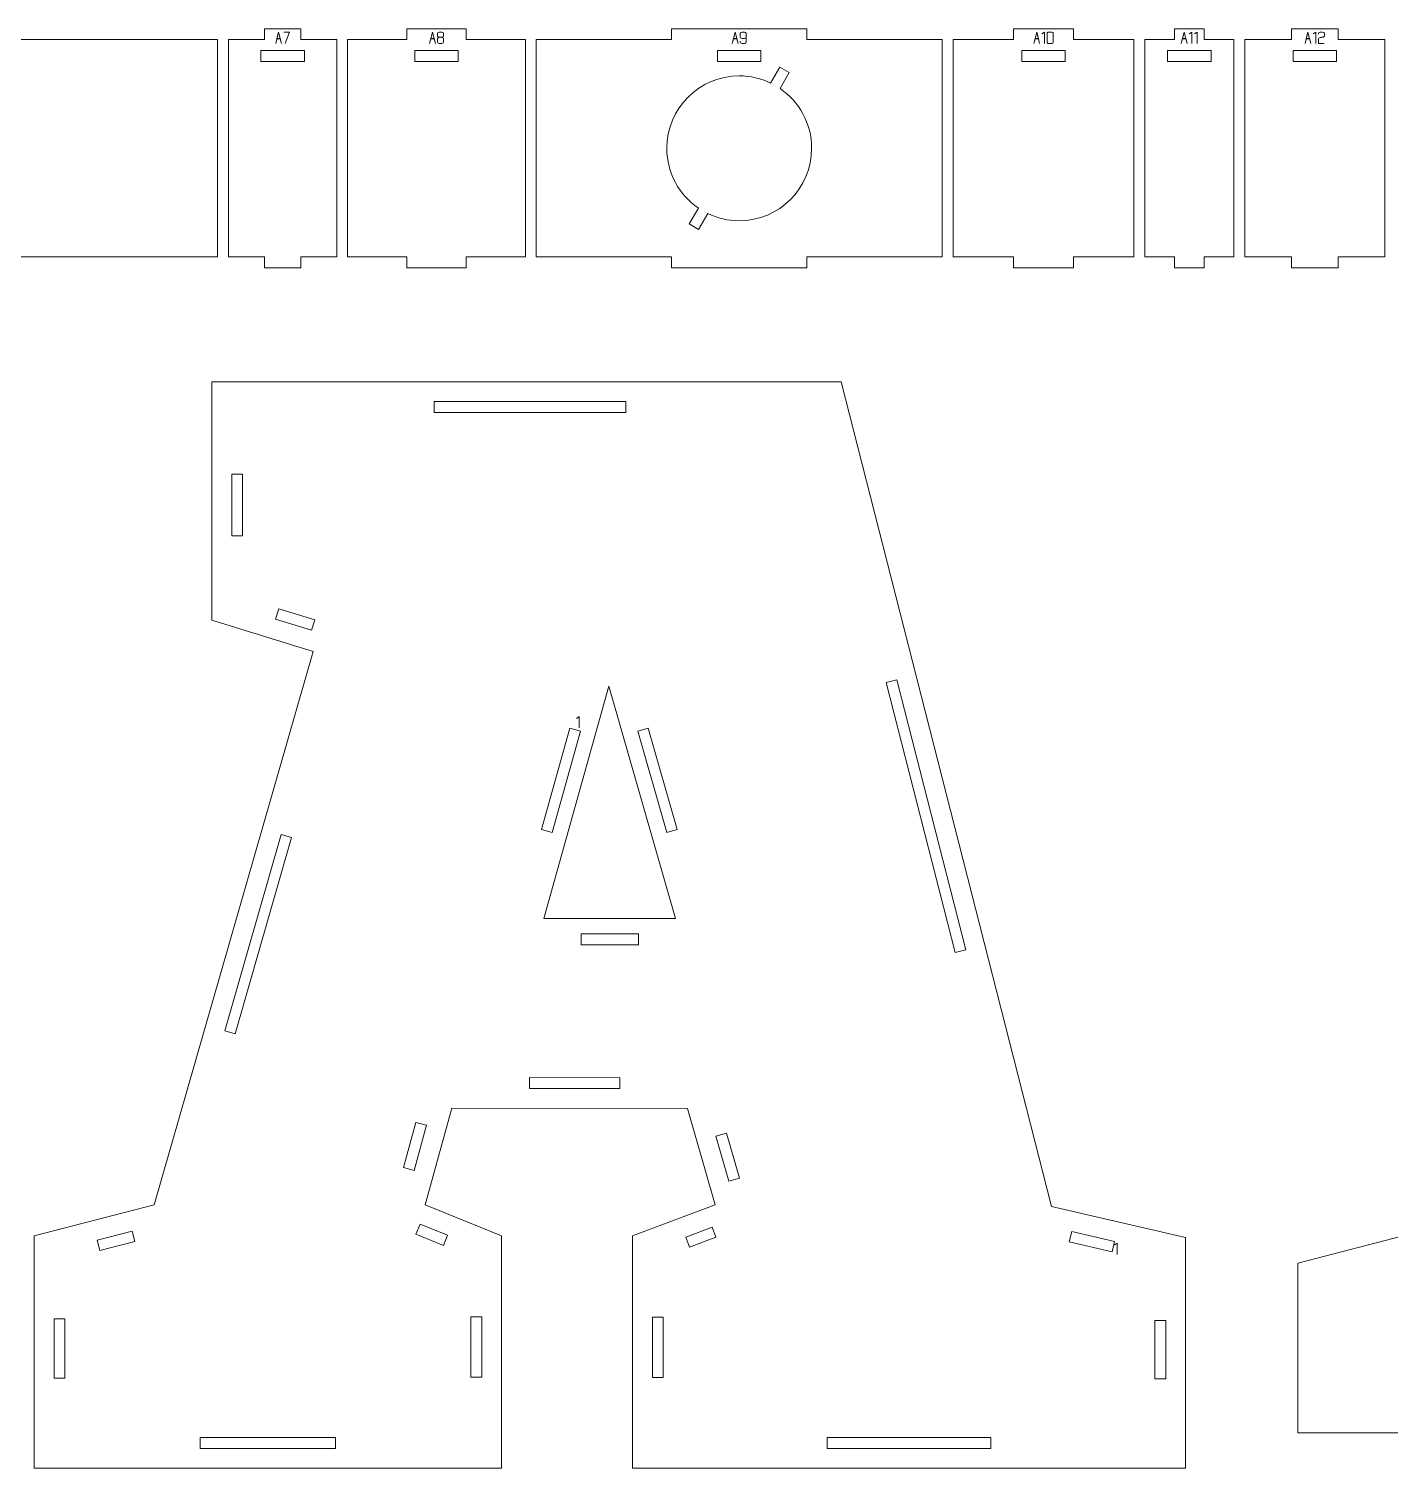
# Model space of a CAD drawing. Header units: centimetres. Extents: x -250 to 250, y -508 to 508.
# Drawn here: x -185.94 to -148.33, y 286.82 to 326.57 of the extents above; entities that cross this region are included whole.
import ezdxf

# ---------------------------------------------------------------- set-up
doc = ezdxf.new("R2010")
doc.units = ezdxf.units.CM
doc.header["$MEASUREMENT"] = 0
doc.layers.add('Capa 1', color=7, linetype='Continuous')

msp = doc.modelspace()

# ---------------------------------------------------------------- hatches: boundary and pattern name
at = {"layer": 'Capa 1', "true_color": 0x3e4095}
h = msp.add_hatch(color=175, dxfattribs=at)
edge = h.paths.add_edge_path()
edge.add_spline(control_points=[(-170.734, 307.58162), (-170.734, 307.58162), (-170.81013, 307.52888), (-170.81013, 307.52888), (-170.81013, 307.52888), (-170.734, 307.58162), (-170.734, 307.58162), (-170.734, 307.58162), (-170.734, 307.26472), (-170.734, 307.26472), (-170.734, 307.26472), (-170.734, 307.58162), (-170.734, 307.58162)], knot_values=[0, 0, 0, 0, 0.25, 0.25, 0.25, 0.5, 0.5, 0.5, 0.75, 0.75, 0.75, 1, 1, 1, 1], degree=3, periodic=1)

# ---------------------------------------------------------------- linework, layer by layer
at = {"layer": 'Capa 1', "color": 240, "lineweight": 9}
for points, knots in [([(-197.63529, 326.27063), (-197.63529, 326.27063), (-197.63529, 320.27063), (-197.63529, 320.27063), (-197.63529, 320.27063), (-191.99713, 320.27063), (-191.99713, 320.27063), (-191.99713, 320.27063), (-191.99713, 319.97063), (-191.99713, 319.97063), (-191.99713, 319.97063), (-186.35897, 319.97063), (-186.35897, 319.97063), (-186.35897, 319.97063), (-186.35897, 320.27063), (-186.35897, 320.27063), (-186.35897, 320.27063), (-180.72081, 320.27063), (-180.72081, 320.27063), (-180.72081, 320.27063), (-180.72081, 326.27063), (-180.72081, 326.27063), (-180.72081, 326.27063), (-186.35897, 326.27063), (-186.35897, 326.27063), (-186.35897, 326.27063), (-186.35897, 326.57063), (-186.35897, 326.57063), (-186.35897, 326.57063), (-191.99713, 326.57063), (-191.99713, 326.57063), (-191.99713, 326.57063), (-191.99713, 326.27063), (-191.99713, 326.27063), (-191.99713, 326.27063), (-197.63529, 326.27063), (-197.63529, 326.27063)], [0, 0, 0, 0, 0.08333333, 0.08333333, 0.08333333, 0.16666667, 0.16666667, 0.16666667, 0.25, 0.25, 0.25, 0.33333333, 0.33333333, 0.33333333, 0.41666667, 0.41666667, 0.41666667, 0.5, 0.5, 0.5, 0.58333333, 0.58333333, 0.58333333, 0.66666667, 0.66666667, 0.66666667, 0.75, 0.75, 0.75, 0.83333333, 0.83333333, 0.83333333, 0.91666667, 0.91666667, 0.91666667, 1, 1, 1, 1]), ([(-180.42081, 326.27063), (-180.42081, 326.27063), (-180.42081, 320.27063), (-180.42081, 320.27063), (-180.42081, 320.27063), (-179.42315, 320.27063), (-179.42315, 320.27063), (-179.42315, 320.27063), (-179.42315, 319.97063), (-179.42315, 319.97063), (-179.42315, 319.97063), (-178.42548, 319.97063), (-178.42548, 319.97063), (-178.42548, 319.97063), (-178.42548, 320.27063), (-178.42548, 320.27063), (-178.42548, 320.27063), (-177.42782, 320.27063), (-177.42782, 320.27063), (-177.42782, 320.27063), (-177.42782, 326.27063), (-177.42782, 326.27063), (-177.42782, 326.27063), (-178.42548, 326.27063), (-178.42548, 326.27063), (-178.42548, 326.27063), (-178.42548, 326.57063), (-178.42548, 326.57063), (-178.42548, 326.57063), (-179.42315, 326.57063), (-179.42315, 326.57063), (-179.42315, 326.57063), (-179.42315, 326.27063), (-179.42315, 326.27063), (-179.42315, 326.27063), (-180.42081, 326.27063), (-180.42081, 326.27063)], [0, 0, 0, 0, 0.08333333, 0.08333333, 0.08333333, 0.16666667, 0.16666667, 0.16666667, 0.25, 0.25, 0.25, 0.33333333, 0.33333333, 0.33333333, 0.41666667, 0.41666667, 0.41666667, 0.5, 0.5, 0.5, 0.58333333, 0.58333333, 0.58333333, 0.66666667, 0.66666667, 0.66666667, 0.75, 0.75, 0.75, 0.83333333, 0.83333333, 0.83333333, 0.91666667, 0.91666667, 0.91666667, 1, 1, 1, 1]), ([(-177.12782, 326.27063), (-177.12782, 326.27063), (-177.12782, 320.27063), (-177.12782, 320.27063), (-177.12782, 320.27063), (-175.49168, 320.27063), (-175.49168, 320.27063), (-175.49168, 320.27063), (-175.49168, 319.97063), (-175.49168, 319.97063), (-175.49168, 319.97063), (-173.85554, 319.97063), (-173.85554, 319.97063), (-173.85554, 319.97063), (-173.85554, 320.27063), (-173.85554, 320.27063), (-173.85554, 320.27063), (-172.21939, 320.27063), (-172.21939, 320.27063), (-172.21939, 320.27063), (-172.21939, 326.27063), (-172.21939, 326.27063), (-172.21939, 326.27063), (-173.85554, 326.27063), (-173.85554, 326.27063), (-173.85554, 326.27063), (-173.85554, 326.57063), (-173.85554, 326.57063), (-173.85554, 326.57063), (-175.49168, 326.57063), (-175.49168, 326.57063), (-175.49168, 326.57063), (-175.49168, 326.27063), (-175.49168, 326.27063), (-175.49168, 326.27063), (-177.12782, 326.27063), (-177.12782, 326.27063)], [0, 0, 0, 0, 0.08333333, 0.08333333, 0.08333333, 0.16666667, 0.16666667, 0.16666667, 0.25, 0.25, 0.25, 0.33333333, 0.33333333, 0.33333333, 0.41666667, 0.41666667, 0.41666667, 0.5, 0.5, 0.5, 0.58333333, 0.58333333, 0.58333333, 0.66666667, 0.66666667, 0.66666667, 0.75, 0.75, 0.75, 0.83333333, 0.83333333, 0.83333333, 0.91666667, 0.91666667, 0.91666667, 1, 1, 1, 1]), ([(-171.91939, 326.27063), (-171.91939, 326.27063), (-171.91939, 320.27063), (-171.91939, 320.27063), (-171.91939, 320.27063), (-168.18197, 320.27063), (-168.18197, 320.27063), (-168.18197, 320.27063), (-168.18197, 319.97063), (-168.18197, 319.97063), (-168.18197, 319.97063), (-164.44454, 319.97063), (-164.44454, 319.97063), (-164.44454, 319.97063), (-164.44454, 320.27063), (-164.44454, 320.27063), (-164.44454, 320.27063), (-160.70711, 320.27063), (-160.70711, 320.27063), (-160.70711, 320.27063), (-160.70711, 326.27063), (-160.70711, 326.27063), (-160.70711, 326.27063), (-164.44454, 326.27063), (-164.44454, 326.27063), (-164.44454, 326.27063), (-164.44454, 326.57063), (-164.44454, 326.57063), (-164.44454, 326.57063), (-168.18197, 326.57063), (-168.18197, 326.57063), (-168.18197, 326.57063), (-168.18197, 326.27063), (-168.18197, 326.27063), (-168.18197, 326.27063), (-171.91939, 326.27063), (-171.91939, 326.27063)], [0, 0, 0, 0, 0.08333333, 0.08333333, 0.08333333, 0.16666667, 0.16666667, 0.16666667, 0.25, 0.25, 0.25, 0.33333333, 0.33333333, 0.33333333, 0.41666667, 0.41666667, 0.41666667, 0.5, 0.5, 0.5, 0.58333333, 0.58333333, 0.58333333, 0.66666667, 0.66666667, 0.66666667, 0.75, 0.75, 0.75, 0.83333333, 0.83333333, 0.83333333, 0.91666667, 0.91666667, 0.91666667, 1, 1, 1, 1]), ([(-160.40711, 326.27063), (-160.40711, 326.27063), (-160.40711, 320.27063), (-160.40711, 320.27063), (-160.40711, 320.27063), (-158.74225, 320.27063), (-158.74225, 320.27063), (-158.74225, 320.27063), (-158.74225, 319.97063), (-158.74225, 319.97063), (-158.74225, 319.97063), (-157.07739, 319.97063), (-157.07739, 319.97063), (-157.07739, 319.97063), (-157.07739, 320.27063), (-157.07739, 320.27063), (-157.07739, 320.27063), (-155.41253, 320.27063), (-155.41253, 320.27063), (-155.41253, 320.27063), (-155.41253, 326.27063), (-155.41253, 326.27063), (-155.41253, 326.27063), (-157.07739, 326.27063), (-157.07739, 326.27063), (-157.07739, 326.27063), (-157.07739, 326.57063), (-157.07739, 326.57063), (-157.07739, 326.57063), (-158.74225, 326.57063), (-158.74225, 326.57063), (-158.74225, 326.57063), (-158.74225, 326.27063), (-158.74225, 326.27063), (-158.74225, 326.27063), (-160.40711, 326.27063), (-160.40711, 326.27063)], [0, 0, 0, 0, 0.08333333, 0.08333333, 0.08333333, 0.16666667, 0.16666667, 0.16666667, 0.25, 0.25, 0.25, 0.33333333, 0.33333333, 0.33333333, 0.41666667, 0.41666667, 0.41666667, 0.5, 0.5, 0.5, 0.58333333, 0.58333333, 0.58333333, 0.66666667, 0.66666667, 0.66666667, 0.75, 0.75, 0.75, 0.83333333, 0.83333333, 0.83333333, 0.91666667, 0.91666667, 0.91666667, 1, 1, 1, 1]), ([(-155.11253, 326.27063), (-155.11253, 326.27063), (-155.11253, 320.27063), (-155.11253, 320.27063), (-155.11253, 320.27063), (-154.29263, 320.27063), (-154.29263, 320.27063), (-154.29263, 320.27063), (-154.29263, 319.97063), (-154.29263, 319.97063), (-154.29263, 319.97063), (-153.47273, 319.97063), (-153.47273, 319.97063), (-153.47273, 319.97063), (-153.47273, 320.27063), (-153.47273, 320.27063), (-153.47273, 320.27063), (-152.65283, 320.27063), (-152.65283, 320.27063), (-152.65283, 320.27063), (-152.65283, 326.27063), (-152.65283, 326.27063), (-152.65283, 326.27063), (-153.47273, 326.27063), (-153.47273, 326.27063), (-153.47273, 326.27063), (-153.47273, 326.57063), (-153.47273, 326.57063), (-153.47273, 326.57063), (-154.29263, 326.57063), (-154.29263, 326.57063), (-154.29263, 326.57063), (-154.29263, 326.27063), (-154.29263, 326.27063), (-154.29263, 326.27063), (-155.11253, 326.27063), (-155.11253, 326.27063)], [0, 0, 0, 0, 0.08333333, 0.08333333, 0.08333333, 0.16666667, 0.16666667, 0.16666667, 0.25, 0.25, 0.25, 0.33333333, 0.33333333, 0.33333333, 0.41666667, 0.41666667, 0.41666667, 0.5, 0.5, 0.5, 0.58333333, 0.58333333, 0.58333333, 0.66666667, 0.66666667, 0.66666667, 0.75, 0.75, 0.75, 0.83333333, 0.83333333, 0.83333333, 0.91666667, 0.91666667, 0.91666667, 1, 1, 1, 1]), ([(-152.35283, 326.27063), (-152.35283, 326.27063), (-152.35283, 320.27063), (-152.35283, 320.27063), (-152.35283, 320.27063), (-151.06288, 320.27063), (-151.06288, 320.27063), (-151.06288, 320.27063), (-151.06288, 319.97063), (-151.06288, 319.97063), (-151.06288, 319.97063), (-149.77293, 319.97063), (-149.77293, 319.97063), (-149.77293, 319.97063), (-149.77293, 320.27063), (-149.77293, 320.27063), (-149.77293, 320.27063), (-148.48299, 320.27063), (-148.48299, 320.27063), (-148.48299, 320.27063), (-148.48299, 326.27063), (-148.48299, 326.27063), (-148.48299, 326.27063), (-149.77293, 326.27063), (-149.77293, 326.27063), (-149.77293, 326.27063), (-149.77293, 326.57063), (-149.77293, 326.57063), (-149.77293, 326.57063), (-151.06288, 326.57063), (-151.06288, 326.57063), (-151.06288, 326.57063), (-151.06288, 326.27063), (-151.06288, 326.27063), (-151.06288, 326.27063), (-152.35283, 326.27063), (-152.35283, 326.27063)], [0, 0, 0, 0, 0.08333333, 0.08333333, 0.08333333, 0.16666667, 0.16666667, 0.16666667, 0.25, 0.25, 0.25, 0.33333333, 0.33333333, 0.33333333, 0.41666667, 0.41666667, 0.41666667, 0.5, 0.5, 0.5, 0.58333333, 0.58333333, 0.58333333, 0.66666667, 0.66666667, 0.66666667, 0.75, 0.75, 0.75, 0.83333333, 0.83333333, 0.83333333, 0.91666667, 0.91666667, 0.91666667, 1, 1, 1, 1]), ([(-179.52432, 325.97063), (-179.52432, 325.97063), (-178.32432, 325.97063), (-178.32432, 325.97063), (-178.32432, 325.97063), (-178.32432, 325.67063), (-178.32432, 325.67063), (-178.32432, 325.67063), (-179.52432, 325.67063), (-179.52432, 325.67063), (-179.52432, 325.67063), (-179.52432, 325.97063), (-179.52432, 325.97063)], [0, 0, 0, 0, 0.25, 0.25, 0.25, 0.5, 0.5, 0.5, 0.75, 0.75, 0.75, 1, 1, 1, 1]), ([(-175.27361, 325.97063), (-175.27361, 325.97063), (-174.07361, 325.97063), (-174.07361, 325.97063), (-174.07361, 325.97063), (-174.07361, 325.67063), (-174.07361, 325.67063), (-174.07361, 325.67063), (-175.27361, 325.67063), (-175.27361, 325.67063), (-175.27361, 325.67063), (-175.27361, 325.97063), (-175.27361, 325.97063)], [0, 0, 0, 0, 0.25, 0.25, 0.25, 0.5, 0.5, 0.5, 0.75, 0.75, 0.75, 1, 1, 1, 1]), ([(-166.91325, 325.97063), (-166.91325, 325.97063), (-165.71325, 325.97063), (-165.71325, 325.97063), (-165.71325, 325.97063), (-165.71325, 325.67063), (-165.71325, 325.67063), (-165.71325, 325.67063), (-166.91325, 325.67063), (-166.91325, 325.67063), (-166.91325, 325.67063), (-166.91325, 325.97063), (-166.91325, 325.97063)], [0, 0, 0, 0, 0.25, 0.25, 0.25, 0.5, 0.5, 0.5, 0.75, 0.75, 0.75, 1, 1, 1, 1]), ([(-158.50982, 325.97063), (-158.50982, 325.97063), (-157.30982, 325.97063), (-157.30982, 325.97063), (-157.30982, 325.97063), (-157.30982, 325.67063), (-157.30982, 325.67063), (-157.30982, 325.67063), (-158.50982, 325.67063), (-158.50982, 325.67063), (-158.50982, 325.67063), (-158.50982, 325.97063), (-158.50982, 325.97063)], [0, 0, 0, 0, 0.25, 0.25, 0.25, 0.5, 0.5, 0.5, 0.75, 0.75, 0.75, 1, 1, 1, 1]), ([(-154.48268, 325.97063), (-154.48268, 325.97063), (-153.28268, 325.97063), (-153.28268, 325.97063), (-153.28268, 325.97063), (-153.28268, 325.67063), (-153.28268, 325.67063), (-153.28268, 325.67063), (-154.48268, 325.67063), (-154.48268, 325.67063), (-154.48268, 325.67063), (-154.48268, 325.97063), (-154.48268, 325.97063)], [0, 0, 0, 0, 0.25, 0.25, 0.25, 0.5, 0.5, 0.5, 0.75, 0.75, 0.75, 1, 1, 1, 1]), ([(-151.01791, 325.97063), (-151.01791, 325.97063), (-149.81791, 325.97063), (-149.81791, 325.97063), (-149.81791, 325.97063), (-149.81791, 325.67063), (-149.81791, 325.67063), (-149.81791, 325.67063), (-151.01791, 325.67063), (-151.01791, 325.67063), (-151.01791, 325.67063), (-151.01791, 325.97063), (-151.01791, 325.97063)], [0, 0, 0, 0, 0.25, 0.25, 0.25, 0.5, 0.5, 0.5, 0.75, 0.75, 0.75, 1, 1, 1, 1]), ([(-166.31325, 325.27063), (-166.00242, 325.27063), (-165.70816, 325.19972), (-165.44574, 325.0732), (-165.44574, 325.0732), (-165.19315, 325.51069), (-165.19315, 325.51069), (-165.19315, 325.51069), (-164.93335, 325.36069), (-164.93335, 325.36069), (-164.93335, 325.36069), (-165.18612, 324.92288), (-165.18612, 324.92288), (-164.65916, 324.5627), (-164.31325, 323.9571), (-164.31325, 323.27063), (-164.31325, 322.16606), (-165.20868, 321.27063), (-166.31325, 321.27063), (-166.62408, 321.27063), (-166.91836, 321.34152), (-167.18076, 321.46806), (-167.18076, 321.46806), (-167.43335, 321.03057), (-167.43335, 321.03057), (-167.43335, 321.03057), (-167.69315, 321.18057), (-167.69315, 321.18057), (-167.69315, 321.18057), (-167.44038, 321.61838), (-167.44038, 321.61838), (-167.96734, 321.97856), (-168.31325, 322.58416), (-168.31325, 323.27063), (-168.31325, 324.3752), (-167.41782, 325.27063), (-166.31325, 325.27063)], [0, 0, 0, 0, 0.08333333, 0.08333333, 0.08333333, 0.16666667, 0.16666667, 0.16666667, 0.25, 0.25, 0.25, 0.33333333, 0.33333333, 0.33333333, 0.41666667, 0.41666667, 0.41666667, 0.5, 0.5, 0.5, 0.58333333, 0.58333333, 0.58333333, 0.66666667, 0.66666667, 0.66666667, 0.75, 0.75, 0.75, 0.83333333, 0.83333333, 0.83333333, 0.91666667, 0.91666667, 0.91666667, 1, 1, 1, 1]), ([(-153.98503, 293.19404), (-153.98503, 293.19404), (-153.98503, 286.82388), (-153.98503, 286.82388), (-153.98503, 286.82388), (-169.26108, 286.82388), (-169.26108, 286.82388), (-169.26108, 286.82388), (-169.26108, 293.23709), (-169.26108, 293.23709), (-169.26108, 293.23709), (-166.98043, 294.09792), (-166.98043, 294.09792), (-166.98043, 294.09792), (-167.74607, 296.75576), (-167.74607, 296.75576), (-167.74607, 296.75576), (-174.25269, 296.7665), (-174.25269, 296.7665), (-174.25269, 296.7665), (-174.98422, 294.09792), (-174.98422, 294.09792), (-174.98422, 294.09792), (-172.87569, 293.23709), (-172.87569, 293.23709), (-172.87569, 293.23709), (-172.87569, 286.82388), (-172.87569, 286.82388), (-172.87569, 286.82388), (-185.78503, 286.82388), (-185.78503, 286.82388), (-185.78503, 286.82388), (-185.78503, 293.23709), (-185.78503, 293.23709), (-185.78503, 293.23709), (-182.47163, 294.09792), (-182.47163, 294.09792), (-182.47163, 294.09792), (-178.08246, 309.37767), (-178.08246, 309.37767), (-178.08246, 309.37767), (-180.87949, 310.23851), (-180.87949, 310.23851), (-180.87949, 310.23851), (-180.87949, 316.82388), (-180.87949, 316.82388), (-180.87949, 316.82388), (-163.49491, 316.82388), (-163.49491, 316.82388), (-163.49491, 316.82388), (-157.68571, 294.05488), (-157.68571, 294.05488), (-157.68571, 294.05488), (-153.98503, 293.19404), (-153.98503, 293.19404)], [0, 0, 0, 0, 0.05555556, 0.05555556, 0.05555556, 0.11111111, 0.11111111, 0.11111111, 0.16666667, 0.16666667, 0.16666667, 0.22222222, 0.22222222, 0.22222222, 0.27777778, 0.27777778, 0.27777778, 0.33333333, 0.33333333, 0.33333333, 0.38888889, 0.38888889, 0.38888889, 0.44444444, 0.44444444, 0.44444444, 0.5, 0.5, 0.5, 0.55555556, 0.55555556, 0.55555556, 0.61111111, 0.61111111, 0.61111111, 0.66666667, 0.66666667, 0.66666667, 0.72222222, 0.72222222, 0.72222222, 0.77777778, 0.77777778, 0.77777778, 0.83333333, 0.83333333, 0.83333333, 0.88888889, 0.88888889, 0.88888889, 0.94444444, 0.94444444, 0.94444444, 1, 1, 1, 1]), ([(-174.73868, 315.97535), (-174.73868, 315.97535), (-169.44641, 315.97535), (-169.44641, 315.97535), (-169.44641, 315.97535), (-169.44641, 316.27535), (-169.44641, 316.27535), (-169.44641, 316.27535), (-174.73868, 316.27535), (-174.73868, 316.27535), (-174.73868, 316.27535), (-174.73868, 315.97535), (-174.73868, 315.97535)], [0, 0, 0, 0, 0.25, 0.25, 0.25, 0.5, 0.5, 0.5, 0.75, 0.75, 0.75, 1, 1, 1, 1]), ([(-180.03096, 312.56856), (-180.03096, 312.56856), (-180.03096, 314.27196), (-180.03096, 314.27196), (-180.03096, 314.27196), (-180.33096, 314.27196), (-180.33096, 314.27196), (-180.33096, 314.27196), (-180.33096, 312.56856), (-180.33096, 312.56856), (-180.33096, 312.56856), (-180.03096, 312.56856), (-180.03096, 312.56856)], [0, 0, 0, 0, 0.25, 0.25, 0.25, 0.5, 0.5, 0.5, 0.75, 0.75, 0.75, 1, 1, 1, 1]), ([(-178.03499, 310.25087), (-178.03499, 310.25087), (-179.03298, 310.55802), (-179.03298, 310.55802), (-179.03298, 310.55802), (-179.12122, 310.27129), (-179.12122, 310.27129), (-179.12122, 310.27129), (-178.12324, 309.96414), (-178.12324, 309.96414), (-178.12324, 309.96414), (-178.03499, 310.25087), (-178.03499, 310.25087)], [0, 0, 0, 0, 0.25, 0.25, 0.25, 0.5, 0.5, 0.5, 0.75, 0.75, 0.75, 1, 1, 1, 1]), ([(-162.25149, 308.51802), (-162.25149, 308.51802), (-160.34886, 301.06068), (-160.34886, 301.06068), (-160.34886, 301.06068), (-160.05817, 301.13485), (-160.05817, 301.13485), (-160.05817, 301.13485), (-161.96081, 308.59218), (-161.96081, 308.59218), (-161.96081, 308.59218), (-162.25149, 308.51802), (-162.25149, 308.51802)], [0, 0, 0, 0, 0.25, 0.25, 0.25, 0.5, 0.5, 0.5, 0.75, 0.75, 0.75, 1, 1, 1, 1]), ([(-169.91061, 308.42203), (-169.91061, 308.42203), (-171.70879, 302.00427), (-171.70879, 302.00427), (-171.70879, 302.00427), (-168.07159, 302.00427), (-168.07159, 302.00427), (-168.07159, 302.00427), (-169.91061, 308.42203), (-169.91061, 308.42203)], [0, 0, 0, 0, 0.33333333, 0.33333333, 0.33333333, 0.66666667, 0.66666667, 0.66666667, 1, 1, 1, 1]), ([(-171.48391, 304.3794), (-171.48391, 304.3794), (-170.69955, 307.1788), (-170.69955, 307.1788), (-170.69955, 307.1788), (-170.98843, 307.25974), (-170.98843, 307.25974), (-170.98843, 307.25974), (-171.77278, 304.46034), (-171.77278, 304.46034), (-171.77278, 304.46034), (-171.48391, 304.3794), (-171.48391, 304.3794)], [0, 0, 0, 0, 0.25, 0.25, 0.25, 0.5, 0.5, 0.5, 0.75, 0.75, 0.75, 1, 1, 1, 1]), ([(-169.11303, 307.1788), (-169.11303, 307.1788), (-168.31085, 304.3794), (-168.31085, 304.3794), (-168.31085, 304.3794), (-168.02246, 304.46204), (-168.02246, 304.46204), (-168.02246, 304.46204), (-168.82463, 307.26144), (-168.82463, 307.26144), (-168.82463, 307.26144), (-169.11303, 307.1788), (-169.11303, 307.1788)], [0, 0, 0, 0, 0.25, 0.25, 0.25, 0.5, 0.5, 0.5, 0.75, 0.75, 0.75, 1, 1, 1, 1]), ([(-180.23309, 298.8174), (-180.23309, 298.8174), (-178.67646, 304.23641), (-178.67646, 304.23641), (-178.67646, 304.23641), (-178.9648, 304.31924), (-178.9648, 304.31924), (-178.9648, 304.31924), (-180.52143, 298.90022), (-180.52143, 298.90022), (-180.52143, 298.90022), (-180.23309, 298.8174), (-180.23309, 298.8174)], [0, 0, 0, 0, 0.25, 0.25, 0.25, 0.5, 0.5, 0.5, 0.75, 0.75, 0.75, 1, 1, 1, 1]), ([(-169.09521, 301.58001), (-169.09521, 301.58001), (-170.68173, 301.58001), (-170.68173, 301.58001), (-170.68173, 301.58001), (-170.68173, 301.28001), (-170.68173, 301.28001), (-170.68173, 301.28001), (-169.09521, 301.28001), (-169.09521, 301.28001), (-169.09521, 301.28001), (-169.09521, 301.58001), (-169.09521, 301.58001)], [0, 0, 0, 0, 0.25, 0.25, 0.25, 0.5, 0.5, 0.5, 0.75, 0.75, 0.75, 1, 1, 1, 1]), ([(-169.60817, 297.60737), (-169.60817, 297.60737), (-172.10917, 297.61149), (-172.10917, 297.61149), (-172.10917, 297.61149), (-172.10967, 297.3115), (-172.10967, 297.3115), (-172.10967, 297.3115), (-169.60867, 297.30737), (-169.60867, 297.30737), (-169.60867, 297.30737), (-169.60817, 297.60737), (-169.60817, 297.60737)], [0, 0, 0, 0, 0.25, 0.25, 0.25, 0.5, 0.5, 0.5, 0.75, 0.75, 0.75, 1, 1, 1, 1]), ([(-175.24066, 296.37205), (-175.24066, 296.37205), (-175.58168, 295.128), (-175.58168, 295.128), (-175.58168, 295.128), (-175.29236, 295.04868), (-175.29236, 295.04868), (-175.29236, 295.04868), (-174.95133, 296.29274), (-174.95133, 296.29274), (-174.95133, 296.29274), (-175.24066, 296.37205), (-175.24066, 296.37205)], [0, 0, 0, 0, 0.25, 0.25, 0.25, 0.5, 0.5, 0.5, 0.75, 0.75, 0.75, 1, 1, 1, 1]), ([(-166.30804, 294.82913), (-166.30804, 294.82913), (-166.66772, 296.07775), (-166.66772, 296.07775), (-166.66772, 296.07775), (-166.956, 295.9947), (-166.956, 295.9947), (-166.956, 295.9947), (-166.59631, 294.74609), (-166.59631, 294.74609), (-166.59631, 294.74609), (-166.30804, 294.82913), (-166.30804, 294.82913)], [0, 0, 0, 0, 0.25, 0.25, 0.25, 0.5, 0.5, 0.5, 0.75, 0.75, 0.75, 1, 1, 1, 1]), ([(-183.97089, 292.83171), (-183.97089, 292.83171), (-183.00529, 293.08257), (-183.00529, 293.08257), (-183.00529, 293.08257), (-183.08072, 293.37294), (-183.08072, 293.37294), (-183.08072, 293.37294), (-184.04633, 293.12207), (-184.04633, 293.12207), (-184.04633, 293.12207), (-183.97089, 292.83171), (-183.97089, 292.83171)], [0, 0, 0, 0, 0.25, 0.25, 0.25, 0.5, 0.5, 0.5, 0.75, 0.75, 0.75, 1, 1, 1, 1]), ([(-175.24237, 293.2868), (-175.24237, 293.2868), (-174.4833, 292.97689), (-174.4833, 292.97689), (-174.4833, 292.97689), (-174.3699, 293.25464), (-174.3699, 293.25464), (-174.3699, 293.25464), (-175.12898, 293.56454), (-175.12898, 293.56454), (-175.12898, 293.56454), (-175.24237, 293.2868), (-175.24237, 293.2868)], [0, 0, 0, 0, 0.25, 0.25, 0.25, 0.5, 0.5, 0.5, 0.75, 0.75, 0.75, 1, 1, 1, 1]), ([(-167.6844, 292.92524), (-167.6844, 292.92524), (-166.95626, 293.20008), (-166.95626, 293.20008), (-166.95626, 293.20008), (-167.0622, 293.48075), (-167.0622, 293.48075), (-167.0622, 293.48075), (-167.79035, 293.20591), (-167.79035, 293.20591), (-167.79035, 293.20591), (-167.6844, 292.92524), (-167.6844, 292.92524)], [0, 0, 0, 0, 0.25, 0.25, 0.25, 0.5, 0.5, 0.5, 0.75, 0.75, 0.75, 1, 1, 1, 1]), ([(-157.19811, 293.07027), (-157.19811, 293.07027), (-156.01583, 292.79526), (-156.01583, 292.79526), (-156.01583, 292.79526), (-155.94786, 293.08746), (-155.94786, 293.08746), (-155.94786, 293.08746), (-157.13014, 293.36247), (-157.13014, 293.36247), (-157.13014, 293.36247), (-157.19811, 293.07027), (-157.19811, 293.07027)], [0, 0, 0, 0, 0.25, 0.25, 0.25, 0.5, 0.5, 0.5, 0.75, 0.75, 0.75, 1, 1, 1, 1]), ([(-173.72422, 291.00213), (-173.72422, 291.00213), (-173.72422, 289.33727), (-173.72422, 289.33727), (-173.72422, 289.33727), (-173.42422, 289.33727), (-173.42422, 289.33727), (-173.42422, 289.33727), (-173.42422, 291.00213), (-173.42422, 291.00213), (-173.42422, 291.00213), (-173.72422, 291.00213), (-173.72422, 291.00213)], [0, 0, 0, 0, 0.25, 0.25, 0.25, 0.5, 0.5, 0.5, 0.75, 0.75, 0.75, 1, 1, 1, 1]), ([(-168.41255, 289.33174), (-168.41255, 289.33174), (-168.41255, 290.99107), (-168.41255, 290.99107), (-168.41255, 290.99107), (-168.71255, 290.99107), (-168.71255, 290.99107), (-168.71255, 290.99107), (-168.71255, 289.33174), (-168.71255, 289.33174), (-168.71255, 289.33174), (-168.41255, 289.33174), (-168.41255, 289.33174)], [0, 0, 0, 0, 0.25, 0.25, 0.25, 0.5, 0.5, 0.5, 0.75, 0.75, 0.75, 1, 1, 1, 1]), ([(-184.9365, 289.30855), (-184.9365, 289.30855), (-184.9365, 290.9447), (-184.9365, 290.9447), (-184.9365, 290.9447), (-185.2365, 290.9447), (-185.2365, 290.9447), (-185.2365, 290.9447), (-185.2365, 289.30855), (-185.2365, 289.30855), (-185.2365, 289.30855), (-184.9365, 289.30855), (-184.9365, 289.30855)], [0, 0, 0, 0, 0.25, 0.25, 0.25, 0.5, 0.5, 0.5, 0.75, 0.75, 0.75, 1, 1, 1, 1]), ([(-154.83356, 290.9043), (-154.83356, 290.9043), (-154.83356, 289.28835), (-154.83356, 289.28835), (-154.83356, 289.28835), (-154.53356, 289.28835), (-154.53356, 289.28835), (-154.53356, 289.28835), (-154.53356, 290.9043), (-154.53356, 290.9043), (-154.53356, 290.9043), (-154.83356, 290.9043), (-154.83356, 290.9043)], [0, 0, 0, 0, 0.25, 0.25, 0.25, 0.5, 0.5, 0.5, 0.75, 0.75, 0.75, 1, 1, 1, 1]), ([(-177.46165, 287.67241), (-177.46165, 287.67241), (-181.19907, 287.67241), (-181.19907, 287.67241), (-181.19907, 287.67241), (-181.19907, 287.37241), (-181.19907, 287.37241), (-181.19907, 287.37241), (-177.46165, 287.37241), (-177.46165, 287.37241), (-177.46165, 287.37241), (-177.46165, 287.67241), (-177.46165, 287.67241)], [0, 0, 0, 0, 0.25, 0.25, 0.25, 0.5, 0.5, 0.5, 0.75, 0.75, 0.75, 1, 1, 1, 1]), ([(-159.35989, 287.67241), (-159.35989, 287.67241), (-163.88622, 287.67241), (-163.88622, 287.67241), (-163.88622, 287.67241), (-163.88622, 287.37241), (-163.88622, 287.37241), (-163.88622, 287.37241), (-159.35989, 287.37241), (-159.35989, 287.37241), (-159.35989, 287.37241), (-159.35989, 287.67241), (-159.35989, 287.67241)], [0, 0, 0, 0, 0.25, 0.25, 0.25, 0.5, 0.5, 0.5, 0.75, 0.75, 0.75, 1, 1, 1, 1])]:
    msp.add_open_spline(points, degree=3, knots=knots, dxfattribs=at)
at = {"layer": 'Capa 1', "color": 114, "lineweight": 9}
for points, knots in [([(-178.95367, 326.16423), (-178.95367, 326.16423), (-179.03622, 326.48113), (-179.03622, 326.48113), (-179.03622, 326.48113), (-179.11418, 326.16423), (-179.11418, 326.16423), (-179.11418, 326.16423), (-179.08116, 326.29769), (-179.08116, 326.29769), (-179.08116, 326.29769), (-178.98852, 326.29769), (-178.98852, 326.29769), (-178.98852, 326.29769), (-178.95367, 326.16423), (-178.95367, 326.16423)], [0, 0, 0, 0, 0.2, 0.2, 0.2, 0.4, 0.4, 0.4, 0.6, 0.6, 0.6, 0.8, 0.8, 0.8, 1, 1, 1, 1]), ([(-179.08116, 326.29814), (-179.08116, 326.29814), (-179.03622, 326.48113), (-179.03622, 326.48113), (-179.03622, 326.48113), (-178.98852, 326.29814), (-178.98852, 326.29814), (-178.98852, 326.29814), (-179.08116, 326.29814), (-179.08116, 326.29814)], [0, 0, 0, 0, 0.33333333, 0.33333333, 0.33333333, 0.66666667, 0.66666667, 0.66666667, 1, 1, 1, 1]), ([(-178.85553, 326.16423), (-178.85553, 326.16423), (-178.73445, 326.48067), (-178.73445, 326.48067), (-178.73445, 326.48067), (-178.89405, 326.48067), (-178.89405, 326.48067), (-178.89405, 326.48067), (-178.73445, 326.48067), (-178.73445, 326.48067), (-178.73445, 326.48067), (-178.85553, 326.16423), (-178.85553, 326.16423)], [0, 0, 0, 0, 0.25, 0.25, 0.25, 0.5, 0.5, 0.5, 0.75, 0.75, 0.75, 1, 1, 1, 1]), ([(-174.70571, 326.16423), (-174.70571, 326.16423), (-174.78826, 326.48113), (-174.78826, 326.48113), (-174.78826, 326.48113), (-174.86622, 326.16423), (-174.86622, 326.16423), (-174.86622, 326.16423), (-174.8332, 326.29769), (-174.8332, 326.29769), (-174.8332, 326.29769), (-174.74056, 326.29769), (-174.74056, 326.29769), (-174.74056, 326.29769), (-174.70571, 326.16423), (-174.70571, 326.16423)], [0, 0, 0, 0, 0.2, 0.2, 0.2, 0.4, 0.4, 0.4, 0.6, 0.6, 0.6, 0.8, 0.8, 0.8, 1, 1, 1, 1]), ([(-174.8332, 326.29814), (-174.8332, 326.29814), (-174.78826, 326.48113), (-174.78826, 326.48113), (-174.78826, 326.48113), (-174.74056, 326.29814), (-174.74056, 326.29814), (-174.74056, 326.29814), (-174.8332, 326.29814), (-174.8332, 326.29814)], [0, 0, 0, 0, 0.33333333, 0.33333333, 0.33333333, 0.66666667, 0.66666667, 0.66666667, 1, 1, 1, 1]), ([(-174.64609, 326.37106), (-174.64609, 326.36311), (-174.64043, 326.35593), (-174.62912, 326.34951), (-174.61781, 326.34309), (-174.59595, 326.33881), (-174.56354, 326.33667), (-174.53113, 326.33881), (-174.50927, 326.34309), (-174.49796, 326.34951), (-174.48665, 326.35593), (-174.48099, 326.36311), (-174.48099, 326.37106), (-174.48099, 326.37106), (-174.48099, 326.44536), (-174.48099, 326.44536), (-174.48099, 326.45514), (-174.48886, 326.46347), (-174.50461, 326.47035), (-174.52035, 326.47723), (-174.54, 326.48067), (-174.56354, 326.48067), (-174.58708, 326.48067), (-174.60673, 326.47723), (-174.62247, 326.47035), (-174.63822, 326.46347), (-174.64609, 326.45514), (-174.64609, 326.44536), (-174.64609, 326.44536), (-174.64609, 326.37106), (-174.64609, 326.37106)], [0, 0, 0, 0, 0.1, 0.1, 0.1, 0.2, 0.2, 0.2, 0.3, 0.3, 0.3, 0.4, 0.4, 0.4, 0.5, 0.5, 0.5, 0.6, 0.6, 0.6, 0.7, 0.7, 0.7, 0.8, 0.8, 0.8, 0.9, 0.9, 0.9, 1, 1, 1, 1]), ([(-174.56354, 326.16423), (-174.58708, 326.16423), (-174.60673, 326.16767), (-174.62247, 326.17455), (-174.63822, 326.18143), (-174.64609, 326.18976), (-174.64609, 326.19954), (-174.64609, 326.19954), (-174.64609, 326.30273), (-174.64609, 326.30273), (-174.64609, 326.31099), (-174.64043, 326.31817), (-174.62912, 326.32428), (-174.61781, 326.3304), (-174.59595, 326.33453), (-174.56354, 326.33667), (-174.59595, 326.33881), (-174.61781, 326.34309), (-174.62912, 326.34951), (-174.64043, 326.35593), (-174.64609, 326.36311), (-174.64609, 326.37106), (-174.64609, 326.37106), (-174.64609, 326.44536), (-174.64609, 326.44536), (-174.64609, 326.45514), (-174.63822, 326.46347), (-174.62247, 326.47035), (-174.60673, 326.47723), (-174.58708, 326.48067), (-174.56354, 326.48067), (-174.54, 326.48067), (-174.52035, 326.47723), (-174.50461, 326.47035), (-174.48886, 326.46347), (-174.48099, 326.45514), (-174.48099, 326.44536), (-174.48099, 326.44536), (-174.48099, 326.37106), (-174.48099, 326.37106), (-174.48099, 326.36311), (-174.48665, 326.35593), (-174.49796, 326.34951), (-174.50927, 326.34309), (-174.53113, 326.33881), (-174.56354, 326.33667), (-174.53113, 326.33453), (-174.50927, 326.3304), (-174.49796, 326.32428), (-174.48665, 326.31817), (-174.48099, 326.31099), (-174.48099, 326.30273), (-174.48099, 326.30273), (-174.48099, 326.19954), (-174.48099, 326.19954), (-174.48099, 326.18976), (-174.48886, 326.18143), (-174.50461, 326.17455), (-174.52035, 326.16767), (-174.54, 326.16423), (-174.56354, 326.16423)], [0, 0, 0, 0, 0.05, 0.05, 0.05, 0.1, 0.1, 0.1, 0.15, 0.15, 0.15, 0.2, 0.2, 0.2, 0.25, 0.25, 0.25, 0.3, 0.3, 0.3, 0.35, 0.35, 0.35, 0.4, 0.4, 0.4, 0.45, 0.45, 0.45, 0.5, 0.5, 0.5, 0.55, 0.55, 0.55, 0.6, 0.6, 0.6, 0.65, 0.65, 0.65, 0.7, 0.7, 0.7, 0.75, 0.75, 0.75, 0.8, 0.8, 0.8, 0.85, 0.85, 0.85, 0.9, 0.9, 0.9, 0.95, 0.95, 0.95, 1, 1, 1, 1]), ([(-174.64609, 326.19954), (-174.64609, 326.18976), (-174.63822, 326.18143), (-174.62247, 326.17455), (-174.60673, 326.16767), (-174.58708, 326.16423), (-174.56354, 326.16423), (-174.54, 326.16423), (-174.52035, 326.16767), (-174.50461, 326.17455), (-174.48886, 326.18143), (-174.48099, 326.18976), (-174.48099, 326.19954), (-174.48099, 326.19954), (-174.48099, 326.30273), (-174.48099, 326.30273), (-174.48099, 326.31099), (-174.48665, 326.31817), (-174.49796, 326.32428), (-174.50927, 326.3304), (-174.53113, 326.33453), (-174.56354, 326.33667), (-174.59595, 326.33453), (-174.61781, 326.3304), (-174.62912, 326.32428), (-174.64043, 326.31817), (-174.64609, 326.31099), (-174.64609, 326.30273), (-174.64609, 326.30273), (-174.64609, 326.19954), (-174.64609, 326.19954)], [0, 0, 0, 0, 0.1, 0.1, 0.1, 0.2, 0.2, 0.2, 0.3, 0.3, 0.3, 0.4, 0.4, 0.4, 0.5, 0.5, 0.5, 0.6, 0.6, 0.6, 0.7, 0.7, 0.7, 0.8, 0.8, 0.8, 0.9, 0.9, 0.9, 1, 1, 1, 1]), ([(-166.34535, 326.16423), (-166.34535, 326.16423), (-166.4279, 326.48113), (-166.4279, 326.48113), (-166.4279, 326.48113), (-166.50586, 326.16423), (-166.50586, 326.16423), (-166.50586, 326.16423), (-166.47284, 326.29769), (-166.47284, 326.29769), (-166.47284, 326.29769), (-166.3802, 326.29769), (-166.3802, 326.29769), (-166.3802, 326.29769), (-166.34535, 326.16423), (-166.34535, 326.16423)], [0, 0, 0, 0, 0.2, 0.2, 0.2, 0.4, 0.4, 0.4, 0.6, 0.6, 0.6, 0.8, 0.8, 0.8, 1, 1, 1, 1]), ([(-166.47284, 326.29814), (-166.47284, 326.29814), (-166.4279, 326.48113), (-166.4279, 326.48113), (-166.4279, 326.48113), (-166.3802, 326.29814), (-166.3802, 326.29814), (-166.3802, 326.29814), (-166.47284, 326.29814), (-166.47284, 326.29814)], [0, 0, 0, 0, 0.33333333, 0.33333333, 0.33333333, 0.66666667, 0.66666667, 0.66666667, 1, 1, 1, 1]), ([(-166.28573, 326.33804), (-166.28573, 326.32826), (-166.27786, 326.31993), (-166.26211, 326.31305), (-166.24637, 326.30617), (-166.22672, 326.30273), (-166.20318, 326.30273), (-166.17994, 326.30212), (-166.16038, 326.30495), (-166.14448, 326.31121), (-166.12858, 326.31748), (-166.12063, 326.32643), (-166.12063, 326.33804), (-166.12063, 326.33804), (-166.12063, 326.44536), (-166.12063, 326.44536), (-166.12063, 326.45514), (-166.1285, 326.46347), (-166.14425, 326.47035), (-166.15999, 326.47723), (-166.17964, 326.48067), (-166.20318, 326.48067), (-166.22672, 326.48067), (-166.24637, 326.47723), (-166.26211, 326.47035), (-166.27786, 326.46347), (-166.28573, 326.45514), (-166.28573, 326.44536), (-166.28573, 326.44536), (-166.28573, 326.33804), (-166.28573, 326.33804)], [0, 0, 0, 0, 0.1, 0.1, 0.1, 0.2, 0.2, 0.2, 0.3, 0.3, 0.3, 0.4, 0.4, 0.4, 0.5, 0.5, 0.5, 0.6, 0.6, 0.6, 0.7, 0.7, 0.7, 0.8, 0.8, 0.8, 0.9, 0.9, 0.9, 1, 1, 1, 1]), ([(-166.20318, 326.16423), (-166.22672, 326.16423), (-166.24637, 326.16767), (-166.26211, 326.17455), (-166.27786, 326.18143), (-166.28573, 326.18976), (-166.28573, 326.19954), (-166.28573, 326.19954), (-166.28573, 326.22477), (-166.28573, 326.22477), (-166.28573, 326.22477), (-166.28573, 326.19954), (-166.28573, 326.19954), (-166.28573, 326.18976), (-166.27786, 326.18143), (-166.26211, 326.17455), (-166.24637, 326.16767), (-166.22672, 326.16423), (-166.20318, 326.16423), (-166.17964, 326.16423), (-166.15999, 326.16767), (-166.14425, 326.17455), (-166.1285, 326.18143), (-166.12063, 326.18976), (-166.12063, 326.19954), (-166.12063, 326.19954), (-166.12063, 326.33804), (-166.12063, 326.33804), (-166.12063, 326.32643), (-166.12858, 326.31748), (-166.14448, 326.31121), (-166.16038, 326.30495), (-166.17994, 326.30212), (-166.20318, 326.30273), (-166.22672, 326.30273), (-166.24637, 326.30617), (-166.26211, 326.31305), (-166.27786, 326.31993), (-166.28573, 326.32826), (-166.28573, 326.33804), (-166.28573, 326.33804), (-166.28573, 326.44536), (-166.28573, 326.44536), (-166.28573, 326.45514), (-166.27786, 326.46347), (-166.26211, 326.47035), (-166.24637, 326.47723), (-166.22672, 326.48067), (-166.20318, 326.48067), (-166.17964, 326.48067), (-166.15999, 326.47723), (-166.14425, 326.47035), (-166.1285, 326.46347), (-166.12063, 326.45514), (-166.12063, 326.44536), (-166.12063, 326.44536), (-166.12063, 326.33804), (-166.12063, 326.33804), (-166.12063, 326.33804), (-166.12063, 326.19954), (-166.12063, 326.19954), (-166.12063, 326.18976), (-166.1285, 326.18143), (-166.14425, 326.17455), (-166.15999, 326.16767), (-166.17964, 326.16423), (-166.20318, 326.16423)], [0, 0, 0, 0, 0.04545455, 0.04545455, 0.04545455, 0.09090909, 0.09090909, 0.09090909, 0.13636364, 0.13636364, 0.13636364, 0.18181818, 0.18181818, 0.18181818, 0.22727273, 0.22727273, 0.22727273, 0.27272727, 0.27272727, 0.27272727, 0.31818182, 0.31818182, 0.31818182, 0.36363636, 0.36363636, 0.36363636, 0.40909091, 0.40909091, 0.40909091, 0.45454545, 0.45454545, 0.45454545, 0.5, 0.5, 0.5, 0.54545455, 0.54545455, 0.54545455, 0.59090909, 0.59090909, 0.59090909, 0.63636364, 0.63636364, 0.63636364, 0.68181818, 0.68181818, 0.68181818, 0.72727273, 0.72727273, 0.72727273, 0.77272727, 0.77272727, 0.77272727, 0.81818182, 0.81818182, 0.81818182, 0.86363636, 0.86363636, 0.86363636, 0.90909091, 0.90909091, 0.90909091, 0.95454545, 0.95454545, 0.95454545, 1, 1, 1, 1]), ([(-158.0153, 326.16423), (-158.0153, 326.16423), (-158.09785, 326.48113), (-158.09785, 326.48113), (-158.09785, 326.48113), (-158.17581, 326.16423), (-158.17581, 326.16423), (-158.17581, 326.16423), (-158.14279, 326.29769), (-158.14279, 326.29769), (-158.14279, 326.29769), (-158.05015, 326.29769), (-158.05015, 326.29769), (-158.05015, 326.29769), (-158.0153, 326.16423), (-158.0153, 326.16423)], [0, 0, 0, 0, 0.2, 0.2, 0.2, 0.4, 0.4, 0.4, 0.6, 0.6, 0.6, 0.8, 0.8, 0.8, 1, 1, 1, 1]), ([(-158.14279, 326.29814), (-158.14279, 326.29814), (-158.09785, 326.48113), (-158.09785, 326.48113), (-158.09785, 326.48113), (-158.05015, 326.29814), (-158.05015, 326.29814), (-158.05015, 326.29814), (-158.14279, 326.29814), (-158.14279, 326.29814)], [0, 0, 0, 0, 0.33333333, 0.33333333, 0.33333333, 0.66666667, 0.66666667, 0.66666667, 1, 1, 1, 1]), ([(-157.87955, 326.48113), (-157.87955, 326.48113), (-157.95568, 326.42839), (-157.95568, 326.42839), (-157.95568, 326.42839), (-157.87955, 326.48113), (-157.87955, 326.48113), (-157.87955, 326.48113), (-157.87955, 326.16423), (-157.87955, 326.16423), (-157.87955, 326.16423), (-157.87955, 326.48113), (-157.87955, 326.48113)], [0, 0, 0, 0, 0.25, 0.25, 0.25, 0.5, 0.5, 0.5, 0.75, 0.75, 0.75, 1, 1, 1, 1]), ([(-157.80892, 326.18808), (-157.80892, 326.17829), (-157.80105, 326.17187), (-157.7853, 326.16882), (-157.76956, 326.16576), (-157.74991, 326.16423), (-157.72637, 326.16423), (-157.70283, 326.16423), (-157.68318, 326.16576), (-157.66744, 326.16882), (-157.65169, 326.17187), (-157.64382, 326.17829), (-157.64382, 326.18808), (-157.64382, 326.18808), (-157.64382, 326.45636), (-157.64382, 326.45636), (-157.64382, 326.46615), (-157.65169, 326.47265), (-157.66744, 326.47586), (-157.68318, 326.47907), (-157.70283, 326.48067), (-157.72637, 326.48067), (-157.74991, 326.48067), (-157.76956, 326.47907), (-157.7853, 326.47586), (-157.80105, 326.47265), (-157.80892, 326.46615), (-157.80892, 326.45636), (-157.80892, 326.45636), (-157.80892, 326.18808), (-157.80892, 326.18808)], [0, 0, 0, 0, 0.1, 0.1, 0.1, 0.2, 0.2, 0.2, 0.3, 0.3, 0.3, 0.4, 0.4, 0.4, 0.5, 0.5, 0.5, 0.6, 0.6, 0.6, 0.7, 0.7, 0.7, 0.8, 0.8, 0.8, 0.9, 0.9, 0.9, 1, 1, 1, 1]), ([(-157.64382, 326.18808), (-157.64382, 326.17829), (-157.65169, 326.17187), (-157.66744, 326.16882), (-157.68318, 326.16576), (-157.70283, 326.16423), (-157.72637, 326.16423), (-157.74991, 326.16423), (-157.76956, 326.16576), (-157.7853, 326.16882), (-157.80105, 326.17187), (-157.80892, 326.17829), (-157.80892, 326.18808), (-157.80892, 326.18808), (-157.80892, 326.45636), (-157.80892, 326.45636), (-157.80892, 326.46615), (-157.80105, 326.47265), (-157.7853, 326.47586), (-157.76956, 326.47907), (-157.74991, 326.48067), (-157.72637, 326.48067), (-157.70283, 326.48067), (-157.68318, 326.47907), (-157.66744, 326.47586), (-157.65169, 326.47265), (-157.64382, 326.46615), (-157.64382, 326.45636), (-157.64382, 326.45636), (-157.64382, 326.18808), (-157.64382, 326.18808)], [0, 0, 0, 0, 0.1, 0.1, 0.1, 0.2, 0.2, 0.2, 0.3, 0.3, 0.3, 0.4, 0.4, 0.4, 0.5, 0.5, 0.5, 0.6, 0.6, 0.6, 0.7, 0.7, 0.7, 0.8, 0.8, 0.8, 0.9, 0.9, 0.9, 1, 1, 1, 1]), ([(-153.94368, 326.16423), (-153.94368, 326.16423), (-154.02623, 326.48113), (-154.02623, 326.48113), (-154.02623, 326.48113), (-154.10419, 326.16423), (-154.10419, 326.16423), (-154.10419, 326.16423), (-154.07117, 326.29769), (-154.07117, 326.29769), (-154.07117, 326.29769), (-153.97853, 326.29769), (-153.97853, 326.29769), (-153.97853, 326.29769), (-153.94368, 326.16423), (-153.94368, 326.16423)], [0, 0, 0, 0, 0.2, 0.2, 0.2, 0.4, 0.4, 0.4, 0.6, 0.6, 0.6, 0.8, 0.8, 0.8, 1, 1, 1, 1]), ([(-154.07117, 326.29814), (-154.07117, 326.29814), (-154.02623, 326.48113), (-154.02623, 326.48113), (-154.02623, 326.48113), (-153.97853, 326.29814), (-153.97853, 326.29814), (-153.97853, 326.29814), (-154.07117, 326.29814), (-154.07117, 326.29814)], [0, 0, 0, 0, 0.33333333, 0.33333333, 0.33333333, 0.66666667, 0.66666667, 0.66666667, 1, 1, 1, 1]), ([(-153.80793, 326.48113), (-153.80793, 326.48113), (-153.88406, 326.42839), (-153.88406, 326.42839), (-153.88406, 326.42839), (-153.80793, 326.48113), (-153.80793, 326.48113), (-153.80793, 326.48113), (-153.80793, 326.16423), (-153.80793, 326.16423), (-153.80793, 326.16423), (-153.80793, 326.48113), (-153.80793, 326.48113)], [0, 0, 0, 0, 0.25, 0.25, 0.25, 0.5, 0.5, 0.5, 0.75, 0.75, 0.75, 1, 1, 1, 1]), ([(-153.66117, 326.48113), (-153.66117, 326.48113), (-153.7373, 326.42839), (-153.7373, 326.42839), (-153.7373, 326.42839), (-153.66117, 326.48113), (-153.66117, 326.48113), (-153.66117, 326.48113), (-153.66117, 326.16423), (-153.66117, 326.16423), (-153.66117, 326.16423), (-153.66117, 326.48113), (-153.66117, 326.48113)], [0, 0, 0, 0, 0.25, 0.25, 0.25, 0.5, 0.5, 0.5, 0.75, 0.75, 0.75, 1, 1, 1, 1]), ([(-150.52339, 326.16423), (-150.52339, 326.16423), (-150.60594, 326.48113), (-150.60594, 326.48113), (-150.60594, 326.48113), (-150.6839, 326.16423), (-150.6839, 326.16423), (-150.6839, 326.16423), (-150.65088, 326.29769), (-150.65088, 326.29769), (-150.65088, 326.29769), (-150.55824, 326.29769), (-150.55824, 326.29769), (-150.55824, 326.29769), (-150.52339, 326.16423), (-150.52339, 326.16423)], [0, 0, 0, 0, 0.2, 0.2, 0.2, 0.4, 0.4, 0.4, 0.6, 0.6, 0.6, 0.8, 0.8, 0.8, 1, 1, 1, 1]), ([(-150.65088, 326.29814), (-150.65088, 326.29814), (-150.60594, 326.48113), (-150.60594, 326.48113), (-150.60594, 326.48113), (-150.55824, 326.29814), (-150.55824, 326.29814), (-150.55824, 326.29814), (-150.65088, 326.29814), (-150.65088, 326.29814)], [0, 0, 0, 0, 0.33333333, 0.33333333, 0.33333333, 0.66666667, 0.66666667, 0.66666667, 1, 1, 1, 1]), ([(-150.38764, 326.48113), (-150.38764, 326.48113), (-150.46377, 326.42839), (-150.46377, 326.42839), (-150.46377, 326.42839), (-150.38764, 326.48113), (-150.38764, 326.48113), (-150.38764, 326.48113), (-150.38764, 326.16423), (-150.38764, 326.16423), (-150.38764, 326.16423), (-150.38764, 326.48113), (-150.38764, 326.48113)], [0, 0, 0, 0, 0.25, 0.25, 0.25, 0.5, 0.5, 0.5, 0.75, 0.75, 0.75, 1, 1, 1, 1]), ([(-150.31747, 326.16423), (-150.31747, 326.16423), (-150.31747, 326.29677), (-150.31747, 326.29677), (-150.31655, 326.30869), (-150.3057, 326.31786), (-150.28491, 326.32428), (-150.27635, 326.3249), (-150.26817, 326.32589), (-150.26037, 326.32727), (-150.25258, 326.32864), (-150.2447, 326.33009), (-150.23675, 326.33162), (-150.22208, 326.33407), (-150.21084, 326.33606), (-150.20305, 326.33758), (-150.19525, 326.33911), (-150.18768, 326.3411), (-150.18034, 326.34355), (-150.16139, 326.35058), (-150.15191, 326.3596), (-150.15191, 326.3706), (-150.15191, 326.3706), (-150.15191, 326.44536), (-150.15191, 326.44536), (-150.15191, 326.45514), (-150.15978, 326.46347), (-150.17553, 326.47035), (-150.19127, 326.47723), (-150.21092, 326.48067), (-150.23446, 326.48067), (-150.258, 326.48067), (-150.27765, 326.47723), (-150.29339, 326.47035), (-150.30914, 326.46347), (-150.31701, 326.45514), (-150.31701, 326.44536), (-150.31701, 326.44536), (-150.31701, 326.42289), (-150.31701, 326.42289), (-150.31701, 326.42289), (-150.31701, 326.44536), (-150.31701, 326.44536), (-150.31701, 326.45514), (-150.30914, 326.46347), (-150.29339, 326.47035), (-150.27765, 326.47723), (-150.258, 326.48067), (-150.23446, 326.48067), (-150.21092, 326.48067), (-150.19127, 326.47723), (-150.17553, 326.47035), (-150.15978, 326.46347), (-150.15191, 326.45514), (-150.15191, 326.44536), (-150.15191, 326.44536), (-150.15191, 326.3706), (-150.15191, 326.3706), (-150.15191, 326.3596), (-150.16139, 326.35058), (-150.18034, 326.34355), (-150.18768, 326.3411), (-150.19525, 326.33911), (-150.20305, 326.33758), (-150.21084, 326.33606), (-150.22208, 326.33407), (-150.23675, 326.33162), (-150.2447, 326.33009), (-150.25258, 326.32864), (-150.26037, 326.32727), (-150.26817, 326.32589), (-150.27635, 326.3249), (-150.28491, 326.32428), (-150.3057, 326.31786), (-150.31655, 326.30869), (-150.31747, 326.29677), (-150.31747, 326.29677), (-150.31747, 326.16423), (-150.31747, 326.16423), (-150.31747, 326.16423), (-150.16062, 326.16423), (-150.16062, 326.16423), (-150.16062, 326.16423), (-150.31747, 326.16423), (-150.31747, 326.16423)], [0, 0, 0, 0, 0.03571429, 0.03571429, 0.03571429, 0.07142857, 0.07142857, 0.07142857, 0.10714286, 0.10714286, 0.10714286, 0.14285714, 0.14285714, 0.14285714, 0.17857143, 0.17857143, 0.17857143, 0.21428571, 0.21428571, 0.21428571, 0.25, 0.25, 0.25, 0.28571429, 0.28571429, 0.28571429, 0.32142857, 0.32142857, 0.32142857, 0.35714286, 0.35714286, 0.35714286, 0.39285714, 0.39285714, 0.39285714, 0.42857143, 0.42857143, 0.42857143, 0.46428571, 0.46428571, 0.46428571, 0.5, 0.5, 0.5, 0.53571429, 0.53571429, 0.53571429, 0.57142857, 0.57142857, 0.57142857, 0.60714286, 0.60714286, 0.60714286, 0.64285714, 0.64285714, 0.64285714, 0.67857143, 0.67857143, 0.67857143, 0.71428571, 0.71428571, 0.71428571, 0.75, 0.75, 0.75, 0.78571429, 0.78571429, 0.78571429, 0.82142857, 0.82142857, 0.82142857, 0.85714286, 0.85714286, 0.85714286, 0.89285714, 0.89285714, 0.89285714, 0.92857143, 0.92857143, 0.92857143, 0.96428571, 0.96428571, 0.96428571, 1, 1, 1, 1]), ([(-131.86728, 293.50475), (-131.86728, 293.50475), (-133.08368, 297.72734), (-133.08368, 297.72734), (-133.08368, 297.72734), (-141.06443, 297.74051), (-141.06443, 297.74051), (-141.06443, 297.74051), (-142.22048, 293.5233), (-142.22048, 293.5233), (-142.22048, 293.5233), (-139.91855, 292.5835), (-139.91855, 292.5835), (-139.91855, 292.5835), (-139.91855, 287.79667), (-139.91855, 287.79667), (-139.91855, 287.79667), (-150.88231, 287.79667), (-150.88231, 287.79667), (-150.88231, 287.79667), (-150.88231, 292.48474), (-150.88231, 292.48474), (-150.88231, 292.48474), (-147.75995, 293.29593), (-147.75995, 293.29593), (-147.75995, 293.29593), (-142.95399, 310.02661), (-142.95399, 310.02661), (-142.95399, 310.02661), (-145.97677, 310.95693), (-145.97677, 310.95693), (-145.97677, 310.95693), (-145.97677, 315.85109), (-145.97677, 315.85109), (-145.97677, 315.85109), (-130.32074, 315.85109), (-130.32074, 315.85109), (-130.32074, 315.85109), (-124.55218, 293.24137), (-124.55218, 293.24137), (-124.55218, 293.24137), (-121.02789, 292.42156), (-121.02789, 292.42156), (-121.02789, 292.42156), (-121.02789, 287.79667), (-121.02789, 287.79667), (-121.02789, 287.79667), (-134.35836, 287.79667), (-134.35836, 287.79667), (-134.35836, 287.79667), (-134.35836, 292.56449), (-134.35836, 292.56449), (-134.35836, 292.56449), (-131.86728, 293.50475), (-131.86728, 293.50475)], [0, 0, 0, 0, 0.05555556, 0.05555556, 0.05555556, 0.11111111, 0.11111111, 0.11111111, 0.16666667, 0.16666667, 0.16666667, 0.22222222, 0.22222222, 0.22222222, 0.27777778, 0.27777778, 0.27777778, 0.33333333, 0.33333333, 0.33333333, 0.38888889, 0.38888889, 0.38888889, 0.44444444, 0.44444444, 0.44444444, 0.5, 0.5, 0.5, 0.55555556, 0.55555556, 0.55555556, 0.61111111, 0.61111111, 0.61111111, 0.66666667, 0.66666667, 0.66666667, 0.72222222, 0.72222222, 0.72222222, 0.77777778, 0.77777778, 0.77777778, 0.83333333, 0.83333333, 0.83333333, 0.88888889, 0.88888889, 0.88888889, 0.94444444, 0.94444444, 0.94444444, 1, 1, 1, 1]), ([(-170.734, 307.58162), (-170.734, 307.58162), (-170.81013, 307.52888), (-170.81013, 307.52888), (-170.81013, 307.52888), (-170.734, 307.58162), (-170.734, 307.58162), (-170.734, 307.58162), (-170.734, 307.26472), (-170.734, 307.26472), (-170.734, 307.26472), (-170.734, 307.58162), (-170.734, 307.58162)], [0, 0, 0, 0, 0.25, 0.25, 0.25, 0.5, 0.5, 0.5, 0.75, 0.75, 0.75, 1, 1, 1, 1]), ([(-155.87809, 293.03926), (-155.87809, 293.03926), (-155.95422, 292.98652), (-155.95422, 292.98652), (-155.95422, 292.98652), (-155.87809, 293.03926), (-155.87809, 293.03926), (-155.87809, 293.03926), (-155.87809, 292.72236), (-155.87809, 292.72236), (-155.87809, 292.72236), (-155.87809, 293.03926), (-155.87809, 293.03926)], [0, 0, 0, 0, 0.25, 0.25, 0.25, 0.5, 0.5, 0.5, 0.75, 0.75, 0.75, 1, 1, 1, 1])]:
    msp.add_open_spline(points, degree=3, knots=knots, dxfattribs=at)

doc.saveas('drawing.dxf')
